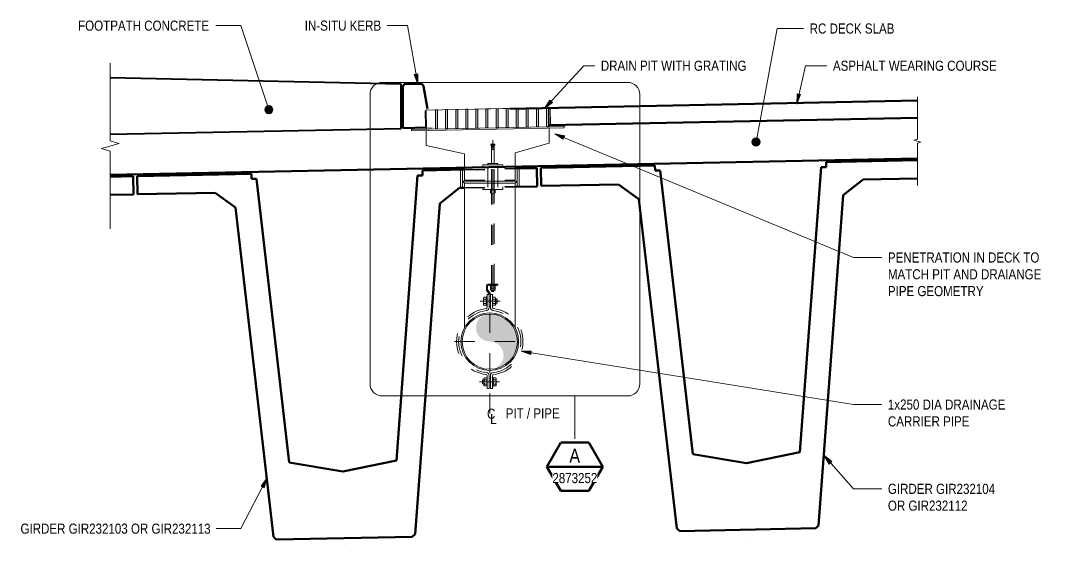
# Model space of a CAD drawing. Header units: metres. Extents: x -1214.1 to -1186.2, y 2 to 26.4.
# Drawn here: x -1207.41 to -1202.34, y 19.64 to 22.24 of the extents above; entities that cross this region are included whole.
import ezdxf

# ---------------------------------------------------------------- set-up
doc = ezdxf.new("R2010")
doc.units = ezdxf.units.M
for name, pattern in [('JacobsCenter', [0.015, 0.009, -0.0015, 0.003, -0.0015]), ('JacobsDash', [0.0045, 0.003, -0.0015]), ('JacobsDoubleCenter', [0.0255, 0.015, -0.0015, 0.003, -0.0015, 0.003, -0.0015])]:
    doc.linetypes.add(name, pattern=pattern)
for name, color, linetype, lineweight in [('A-ANNO-NOTE', 7, 'Continuous', 9), ('A-ANNO-SYMB', 7, 'Continuous', 9), ('A-DETL', 7, 'Continuous', 13), ('A-DETL-GENF', 7, 'Continuous', 9), ('A-FLOR', 7, 'Continuous', 50), ('A-FLOR-HDLN', 7, 'JacobsDash', 18), ('A-FLOR-PATT', 7, 'Continuous', 50), ('A-ROOF', 7, 'Continuous', 50), ('C-TOPO', 7, 'Continuous', 9), ('G-ANNO-TEXT', 7, 'Continuous', 9), ('S-BEAM', 7, 'Continuous', 50)]:
    doc.layers.add(name, color=color, linetype=linetype, lineweight=lineweight)
doc.styles.add('Arial Narrow_2', font='ARIALN.TTF', dxfattribs={"height": 0.05})
doc.styles.add('Arial Narrow_3', font='ARIALN.TTF', dxfattribs={"height": 0.07})

# ---------------------------------------------------------------- blocks, each defined once
blk = doc.blocks.new('06_SFR_GCT_Girder_SuperT_BR08Edge_CS - Super T - 1815-6267083-DRG-2873252 - SECTION 3')
at = {"layer": 'S-BEAM', "linetype": 'JacobsDoubleCenter', "lineweight": 18, "true_color": 0xe1e1e1}
for points in [[(-1205.6056, 20.0849), (-1205.6056, 20.085), (-1205.6056, 20.085), (-1205.6056, 20.0849)], [(-1205.3392, 20.0406), (-1205.3392, 20.0406), (-1205.3392, 20.0406), (-1205.3395, 20.0406)]]:
    blk.add_hatch(color=254, dxfattribs=at).paths.add_polyline_path(points)
at = {"layer": 'S-BEAM', "color": 252, "true_color": 0x888888}
for p, q in [((-1204.4917, 21.5429), (-1204.9448, 21.5338)), ((-1204.9448, 21.5338), (-1204.9443, 21.5088)), ((-1205.7929, 21.5169), (-1206.3587, 21.5056)), ((-1206.3587, 21.5056), (-1206.3569, 21.4156)), ((-1205.7924, 21.4919), (-1205.7929, 21.5169)), ((-1205.7674, 21.4924), (-1205.7924, 21.4919)), ((-1205.6056, 20.0849), (-1205.7674, 21.4924)), ((-1204.9693, 21.5083), (-1205.0747, 20.0955)), ((-1204.9443, 21.5088), (-1204.9693, 21.5083)), ((-1206.3569, 21.4156), (-1205.9733, 21.4232)), ((-1205.9733, 21.4232), (-1205.8719, 21.3502)), ((-1204.8593, 21.3705), (-1204.7608, 21.4475)), ((-1204.7608, 21.4475), (-1204.4917, 21.4529)), ((-1204.9816, 19.7306), (-1204.8593, 21.3705)), ((-1205.8719, 21.3502), (-1205.6841, 19.7166)), ((-1205.3392, 20.0406), (-1205.6056, 20.0849)), ((-1205.0747, 20.0955), (-1205.3392, 20.0406)), ((-1205.6841, 19.7166), (-1205.6696, 19.7039)), ((-1205.6696, 19.7039), (-1204.9956, 19.7174)), ((-1204.9956, 19.7174), (-1204.9816, 19.7306))]:
    blk.add_line(p, q, dxfattribs=at)
at = {"layer": 'S-BEAM', "color": 11, "linetype": 'JacobsDoubleCenter', "true_color": 0xff8888}
for p, q in [((-1204.9448, 21.5339), (-1204.9448, 21.5338)), ((-1206.3587, 21.5056), (-1206.3587, 21.5056)), ((-1205.7929, 21.5169), (-1205.7929, 21.5169)), ((-1205.7674, 21.4924), (-1205.7674, 21.4924)), ((-1204.9693, 21.5083), (-1204.9693, 21.5084)), ((-1205.6056, 20.085), (-1205.6056, 20.0849)), ((-1205.0747, 20.0956), (-1205.0747, 20.0955)), ((-1205.3392, 20.0406), (-1205.3392, 20.0406)), ((-1205.3319, 19.679), (-1205.3319, 19.679))]:
    blk.add_line(p, q, dxfattribs=at)
blk = doc.blocks.new('06_SFR_GCT_Girder_SuperT_BR08Edge_CS - Super T - 1815-6266581-DRG-2873252 - SECTION 3')
at = {"layer": 'S-BEAM', "linetype": 'JacobsDoubleCenter', "lineweight": 18, "true_color": 0xe1e1e1}
for points in [[(-1207.6056, 20.0433), (-1207.6056, 20.0433), (-1207.6056, 20.0433)], [(-1207.3392, 19.9989), (-1207.3392, 19.999), (-1207.3392, 19.999), (-1207.3392, 19.9989)]]:
    blk.add_hatch(color=254, dxfattribs=at).paths.add_polyline_path(points)
at = {"layer": 'S-BEAM', "color": 252, "true_color": 0x888888}
for p, q in [((-1207.7929, 21.4752), (-1208.3587, 21.4639)), ((-1207.7924, 21.4502), (-1207.7929, 21.4752)), ((-1206.7364, 21.4963), (-1206.9448, 21.4922)), ((-1206.9448, 21.4922), (-1206.9443, 21.4672)), ((-1206.3791, 21.5035), (-1206.4864, 21.5013)), ((-1206.3773, 21.4135), (-1206.3791, 21.5035)), ((-1208.3587, 21.4639), (-1208.3569, 21.3739)), ((-1207.7674, 21.4507), (-1207.7924, 21.4502)), ((-1207.6056, 20.0433), (-1207.7674, 21.4507)), ((-1206.9693, 21.4667), (-1207.0747, 20.0539)), ((-1206.9443, 21.4672), (-1206.9693, 21.4667)), ((-1208.3569, 21.3739), (-1207.9734, 21.3816)), ((-1207.9734, 21.3816), (-1207.8719, 21.3086)), ((-1206.8593, 21.3288), (-1206.7608, 21.4058)), ((-1206.7608, 21.4058), (-1206.7364, 21.4063)), ((-1206.4864, 21.4113), (-1206.3773, 21.4135)), ((-1206.9816, 19.689), (-1206.8593, 21.3288)), ((-1207.8719, 21.3086), (-1207.6841, 19.6749)), ((-1207.0747, 20.0539), (-1207.3392, 19.9989)), ((-1207.3392, 19.9989), (-1207.6056, 20.0433)), ((-1207.6841, 19.6749), (-1207.6696, 19.6622)), ((-1207.6696, 19.6622), (-1206.9956, 19.6757)), ((-1206.9956, 19.6757), (-1206.9816, 19.689))]:
    blk.add_line(p, q, dxfattribs=at)
at = {"layer": 'S-BEAM', "color": 11, "linetype": 'JacobsDoubleCenter', "true_color": 0xff8888}
for p, q in [((-1207.7929, 21.4752), (-1207.7929, 21.4753)), ((-1206.9448, 21.4922), (-1206.9448, 21.4922)), ((-1206.3791, 21.5036), (-1206.3791, 21.5035)), ((-1208.3587, 21.4639), (-1208.3587, 21.464)), ((-1207.7674, 21.4508), (-1207.7674, 21.4507)), ((-1206.9693, 21.4667), (-1206.9693, 21.4667)), ((-1207.0747, 20.0539), (-1207.0747, 20.0539)), ((-1207.6056, 20.0433), (-1207.6056, 20.0433)), ((-1207.3392, 19.999), (-1207.3392, 19.9989)), ((-1207.3319, 19.6369), (-1207.3319, 19.6369))]:
    blk.add_line(p, q, dxfattribs=at)
blk = doc.blocks.new('06_SFR_GCT_Girder_SuperT_BR08Edge_CS - Super T - 1815-6266069-DRG-2873252 - SECTION 3')
at = {"layer": 'S-BEAM', "color": 252, "true_color": 0x888888}
for p, q in [((-1208.3791, 21.4633), (-1208.493, 21.4611)), ((-1208.3773, 21.3733), (-1208.3791, 21.4633)), ((-1208.493, 21.371), (-1208.3773, 21.3733))]:
    blk.add_line(p, q, dxfattribs=at)
at = {"layer": 'S-BEAM', "color": 11, "linetype": 'JacobsDoubleCenter', "true_color": 0xff8888}
blk.add_line((-1208.3791, 21.4634), (-1208.3791, 21.4633), dxfattribs=at)
blk = doc.blocks.new('Kerb_North - Kerb_North-5241467-DRG-2873252 - SECTION 3')
at = {"layer": 'A-ROOF', "color": 252, "true_color": 0x888888}
for p, q in [((-1207.0418, 21.9073), (-1207.042, 21.7027)), ((-1206.9543, 21.9215), (-1207.0268, 21.9216)), ((-1206.9199, 21.7981), (-1206.9399, 21.9104)), ((-1206.6169, 21.7981), (-1206.6169, 21.7997)), ((-1207.042, 21.7027), (-1206.925, 21.7051))]:
    blk.add_line(p, q, dxfattribs=at)
at = {"layer": 'A-ROOF', "color": 252, "true_color": 0x888888, "flags": 128}
for points in [[(-1207.0268, 21.9216), (-1207.0305, 21.9211), (-1207.0341, 21.9197), (-1207.0371, 21.9174), (-1207.0395, 21.9145), (-1207.0411, 21.911), (-1207.0418, 21.9073)], [(-1206.9399, 21.9104), (-1206.9414, 21.914), (-1206.9438, 21.9171), (-1206.9469, 21.9195), (-1206.9505, 21.921), (-1206.9543, 21.9215)]]:
    blk.add_lwpolyline(points, dxfattribs=at)
blk = doc.blocks.new('SC_DET_BREAK LINE - Std Break-9389450-DRG-2873252 - SECTION 3')
at = {"layer": 'A-DETL-GENF', "lineweight": 13}
for p, q in [((-1208.493, 21.6384), (-1208.493, 22.0242)), ((-1208.5368, 21.6009), (-1208.4493, 21.6259)), ((-1208.4493, 21.6259), (-1208.493, 21.6384)), ((-1208.493, 21.5884), (-1208.5368, 21.6009)), ((-1208.493, 21.2025), (-1208.493, 21.5884))]:
    blk.add_line(p, q, dxfattribs=at)
blk = doc.blocks.new('SC_DET_BREAK LINE - Std Break-7509616-DRG-2873252 - SECTION 3')
at = {"layer": 'A-DETL-GENF', "lineweight": 13}
for p, q in [((-1204.4917, 21.8581), (-1204.4917, 21.6481)), ((-1204.4917, 21.6481), (-1204.5092, 21.6431)), ((-1204.5092, 21.6431), (-1204.4742, 21.6331)), ((-1204.4742, 21.6331), (-1204.4917, 21.6281)), ((-1204.4917, 21.6281), (-1204.4917, 21.4181))]:
    blk.add_line(p, q, dxfattribs=at)
blk = doc.blocks.new('BoltThinNutElevation - ThinNut-8397140-DRG-2873252 - SECTION 3')
at = {"layer": 'A-DETL-GENF', "lineweight": 13}
for p, q in [((-1206.6084, 21.3968), (-1206.6084, 21.3929)), ((-1206.5874, 21.3984), (-1206.6054, 21.3984)), ((-1206.6024, 21.3968), (-1206.6024, 21.3928)), ((-1206.5904, 21.3968), (-1206.5904, 21.3928)), ((-1206.5844, 21.3968), (-1206.5844, 21.3929))]:
    blk.add_line(p, q, dxfattribs=at)
for centre, radius, start, end in [((-1206.6054, 21.3948), 0.0036, 33.6912, 146.4427), ((-1206.6054, 21.3948), 0.0036, 213.5573, 269.9331), ((-1206.6054, 21.3948), 0.0036, 270.0121, 326.3088), ((-1206.5964, 21.3864), 0.012, 60, 120), ((-1206.5964, 21.4032), 0.012, 240, 300), ((-1206.5874, 21.3948), 0.0036, 33.5573, 146.4427), ((-1206.5874, 21.3948), 0.0036, 213.5573, 326.4427)]:
    blk.add_arc(centre, radius, start, end, dxfattribs=at)
blk = doc.blocks.new('BoltNutElevation - Nut-8397138-DRG-2873252 - SECTION 3')
at = {"layer": 'A-DETL-GENF', "lineweight": 13}
for p, q in [((-1206.6084, 21.3896), (-1206.6084, 21.3821)), ((-1206.5874, 21.3912), (-1206.6054, 21.3912)), ((-1206.5874, 21.3804), (-1206.6054, 21.3804)), ((-1206.6024, 21.3896), (-1206.6024, 21.382)), ((-1206.5904, 21.3896), (-1206.5904, 21.382)), ((-1206.5844, 21.3896), (-1206.5844, 21.3821))]:
    blk.add_line(p, q, dxfattribs=at)
for centre, radius, start, end in [((-1206.6054, 21.3876), 0.0036, 33.6912, 146.4427), ((-1206.6054, 21.384), 0.0036, 213.5573, 326.3088), ((-1206.5964, 21.3792), 0.012, 60, 120), ((-1206.5964, 21.3924), 0.012, 240, 300), ((-1206.5874, 21.3876), 0.0036, 33.5573, 146.4427), ((-1206.5874, 21.384), 0.0036, 213.5573, 326.4427)]:
    blk.add_arc(centre, radius, start, end, dxfattribs=at)
blk = doc.blocks.new('Section - SheetRef-4900799-DRG-2873252 - SECTION 3')
at = {"layer": 'A-ANNO-SYMB', "lineweight": 50}
for p, q in [((-1206.2596, 20.1425), (-1206.3289, 20.0224)), ((-1206.1211, 20.1425), (-1206.2596, 20.1425)), ((-1206.0518, 20.0225), (-1206.1211, 20.1425)), ((-1206.3289, 20.0225), (-1206.0518, 20.0225)), ((-1206.3289, 20.0224), (-1206.2597, 19.9025)), ((-1206.1211, 19.9025), (-1206.0518, 20.0225)), ((-1206.2597, 19.9025), (-1206.1211, 19.9025))]:
    blk.add_line(p, q, dxfattribs=at)
blk = doc.blocks.new('CS_Annot_Centreline Symbol1 - CS_Annot_Centreline Symbol-5070896-DRG-2873252 - SECTION 3')
at = {"layer": 'A-ANNO-NOTE', "char_height": 0.05, "attachment_point": 1, "style": 'Arial Narrow_2'}
for s, insert, width in [('C  ', (-1206.6252, 20.3107), 0.088186), ('L', (-1206.6096, 20.284), 0.038481)]:
    blk.add_mtext(s, dxfattribs=dict(at, insert=insert, width=width))

msp = doc.modelspace()

# ---------------------------------------------------------------- hatches: boundary and pattern name
at = {"layer": 'A-DETL-GENF', "true_color": 0x78aac8}
for points in [[(-1205.3577, 21.6981), (-1205.3477, 21.6981), (-1205.3477, 21.793), (-1205.3577, 21.793), (-1205.3577, 21.703)], [(-1205.2977, 21.6991), (-1205.2977, 21.7942), (-1205.3077, 21.7942), (-1205.3077, 21.6991)], [(-1205.2577, 21.7001), (-1205.2477, 21.7001), (-1205.2477, 21.7951), (-1205.2577, 21.7951), (-1205.2577, 21.703)], [(-1205.1977, 21.7009), (-1205.1977, 21.7957), (-1205.2077, 21.7957), (-1205.2077, 21.7009)], [(-1205.1477, 21.7019), (-1205.1477, 21.7968), (-1205.1577, 21.7968), (-1205.1577, 21.7019)], [(-1205.0977, 21.7031), (-1205.0977, 21.7977), (-1205.1077, 21.7977), (-1205.1077, 21.7031)], [(-1205.0477, 21.7041), (-1205.0477, 21.7987), (-1205.0577, 21.7987), (-1205.0577, 21.7041)], [(-1205.0077, 21.7051), (-1204.9977, 21.7051), (-1204.9977, 21.7997), (-1205.0077, 21.7997), (-1205.0077, 21.7105)], [(-1204.8077, 21.7081), (-1204.7977, 21.7081), (-1204.7977, 21.8018), (-1204.8077, 21.8018), (-1204.8077, 21.7146)]]:
    msp.add_hatch(color=143, dxfattribs=at).paths.add_polyline_path(points)
h = msp.add_hatch(color=143, dxfattribs=at)
h.paths.add_polyline_path([(-1204.9577, 21.706), (-1204.9477, 21.706), (-1204.9477, 21.799), (-1204.9577, 21.7988), (-1204.9577, 21.7116)])
h.paths.add_polyline_path([(-1204.9577, 21.7988), (-1204.9477, 21.799), (-1204.9477, 21.8008), (-1204.9577, 21.8007)])
h = msp.add_hatch(color=143, dxfattribs=at)
h.paths.add_polyline_path([(-1204.9077, 21.7072), (-1204.8977, 21.7072), (-1204.8977, 21.8), (-1204.9077, 21.7998), (-1204.9077, 21.7126)])
h.paths.add_polyline_path([(-1204.9077, 21.7998), (-1204.8977, 21.8), (-1204.8977, 21.8018), (-1204.9077, 21.8018), (-1204.9077, 21.8008)])
h = msp.add_hatch(color=143, dxfattribs=at)
h.paths.add_polyline_path([(-1204.8577, 21.7081), (-1204.8477, 21.7081), (-1204.8477, 21.801), (-1204.8577, 21.8008), (-1204.8577, 21.7136)])
h.paths.add_polyline_path([(-1204.8577, 21.8008), (-1204.8477, 21.801), (-1204.8477, 21.8018), (-1204.8577, 21.8018), (-1204.8577, 21.8009)])
at = {"layer": 'A-DETL-GENF', "true_color": 0xc0c0c0}
msp.add_hatch(color=9, dxfattribs=at).paths.add_polyline_path([(-1205.0886, 20.5068), (-1205.0705, 20.508), (-1205.0531, 20.5114), (-1205.0361, 20.5172), (-1205.0201, 20.5251), (-1205.0052, 20.5351), (-1204.9917, 20.5469), (-1204.9799, 20.5604), (-1204.9699, 20.5753), (-1204.9614, 20.593), (-1204.956, 20.6095), (-1204.9527, 20.6259), (-1204.9516, 20.6438), (-1204.9527, 20.6616), (-1204.9562, 20.6792), (-1204.962, 20.6962), (-1204.9699, 20.7123), (-1204.9799, 20.7271), (-1204.9917, 20.7406), (-1205.0052, 20.7524), (-1205.0201, 20.7624), (-1205.0361, 20.7703), (-1205.0531, 20.7761), (-1205.0708, 20.7796), (-1205.0886, 20.7808), (-1205.1063, 20.7784), (-1205.1228, 20.7716), (-1205.137, 20.7607), (-1205.1479, 20.7465), (-1205.1547, 20.73), (-1205.1571, 20.7123), (-1205.1547, 20.6945), (-1205.1479, 20.678), (-1205.137, 20.6638), (-1205.1228, 20.6529), (-1205.1063, 20.6461), (-1205.0705, 20.6413), (-1205.0543, 20.6346), (-1205.0401, 20.6237), (-1205.0292, 20.6095), (-1205.0223, 20.5925), (-1205.0201, 20.5753), (-1205.0224, 20.5575), (-1205.0292, 20.541), (-1205.0401, 20.5268), (-1205.0543, 20.5159), (-1205.0708, 20.5091), (-1205.0794, 20.508)])
at = {"layer": 'A-FLOR-PATT', "true_color": 0xe1e1e1}
h = msp.add_hatch(color=254, dxfattribs=at)
edge = h.paths.add_edge_path()
edge.add_line((-1204.9921, 21.7981), (-1204.9896, 21.7981))
edge.add_line((-1204.9896, 21.7981), (-1204.9577, 21.7988))
at = {"layer": 'G-ANNO-TEXT'}
for points in [[(-1205.4456, 21.9199), (-1205.4456, 21.9707), (-1205.463, 21.9676)], [(-1204.8186, 21.7983), (-1204.7783, 21.8292), (-1204.7913, 21.8411)], [(-1203.5675, 21.8214), (-1203.5478, 21.8682), (-1203.565, 21.8721)], [(-1204.7671, 21.6743), (-1204.7242, 21.647), (-1204.7175, 21.6633)], [(-1204.9338, 20.5952), (-1204.8858, 20.5786), (-1204.883, 20.596)], [(-1203.4334, 20.0794), (-1203.4068, 20.0362), (-1203.3936, 20.0479)], [(-1206.1915, 19.9672), (-1206.2225, 19.927), (-1206.2068, 19.9189)]]:
    msp.add_hatch(color=256, dxfattribs=at).paths.add_polyline_path(points)
h = msp.add_hatch(color=256, dxfattribs=at)
edge = h.paths.add_edge_path()
edge.add_arc((-1206.1836, 21.7938), 0.02, 0, 360)
h = msp.add_hatch(color=256, dxfattribs=at)
edge = h.paths.add_edge_path()
edge.add_arc((-1203.769, 21.6333), 0.02, 0, 360)

# ---------------------------------------------------------------- linework, layer by layer
at = {"layer": 'A-ANNO-SYMB', "lineweight": 18}
for p, q in [((-1204.4052, 21.929), (-1205.6224, 21.929)), ((-1205.6824, 21.869), (-1205.6824, 20.434)), ((-1204.3452, 20.434), (-1204.3452, 21.869)), ((-1205.6224, 20.374), (-1204.4052, 20.374)), ((-1204.6675, 20.374), (-1204.6675, 20.1611))]:
    msp.add_line(p, q, dxfattribs=at)
for centre, start, end in [((-1205.6224, 21.869), 90, 180), ((-1204.4052, 21.869), 0, 90), ((-1205.6224, 20.434), 180, 270), ((-1204.4052, 20.434), 270, 0)]:
    msp.add_arc(centre, 0.06, start, end, dxfattribs=at)
at = {"layer": 'A-DETL', "color": 143, "lineweight": 18, "true_color": 0x78aac8}
for p, q in [((-1205.409, 21.7865), (-1205.4075, 21.7105)), ((-1204.8425, 21.8028), (-1205.4059, 21.7916)), ((-1205.4035, 21.7916), (-1205.4016, 21.6967)), ((-1205.3477, 21.793), (-1205.3577, 21.793)), ((-1205.3577, 21.793), (-1205.3577, 21.6981)), ((-1205.3477, 21.6981), (-1205.3477, 21.793)), ((-1205.2977, 21.7942), (-1205.3077, 21.7942)), ((-1205.3077, 21.7942), (-1205.3077, 21.6991)), ((-1205.2977, 21.6991), (-1205.2977, 21.7942)), ((-1205.2477, 21.7951), (-1205.2577, 21.7951)), ((-1205.2577, 21.7951), (-1205.2577, 21.7001)), ((-1205.2477, 21.7001), (-1205.2477, 21.7951)), ((-1205.1977, 21.7957), (-1205.2077, 21.7957)), ((-1205.2077, 21.7957), (-1205.2077, 21.7009)), ((-1205.1977, 21.7009), (-1205.1977, 21.7957)), ((-1205.1477, 21.7968), (-1205.1577, 21.7968)), ((-1205.1577, 21.7968), (-1205.1577, 21.7019)), ((-1205.1477, 21.7019), (-1205.1477, 21.7968)), ((-1205.0977, 21.7977), (-1205.1077, 21.7977)), ((-1205.1077, 21.7977), (-1205.1077, 21.7031)), ((-1205.1004, 21.7977), (-1204.7953, 21.8038)), ((-1205.0977, 21.7031), (-1205.0977, 21.7977)), ((-1205.0577, 21.7041), (-1205.0577, 21.7987)), ((-1205.0577, 21.7987), (-1205.0477, 21.7987)), ((-1205.0477, 21.7987), (-1205.0477, 21.7041)), ((-1205.0077, 21.7051), (-1205.0077, 21.7997)), ((-1205.0077, 21.7997), (-1204.9977, 21.7997)), ((-1204.9977, 21.7997), (-1204.9977, 21.7051)), ((-1204.9577, 21.706), (-1204.9577, 21.8008)), ((-1204.9577, 21.8008), (-1204.9477, 21.8008)), ((-1204.9477, 21.8008), (-1204.9477, 21.706)), ((-1204.9077, 21.7072), (-1204.9077, 21.8018)), ((-1204.9077, 21.8018), (-1204.8977, 21.8018)), ((-1204.8977, 21.8018), (-1204.8977, 21.7072)), ((-1204.8577, 21.7081), (-1204.8577, 21.8018)), ((-1204.8577, 21.8018), (-1204.8477, 21.8018)), ((-1204.8477, 21.8018), (-1204.8477, 21.7081)), ((-1204.8077, 21.7081), (-1204.8077, 21.8018)), ((-1204.8077, 21.8018), (-1204.7977, 21.8018)), ((-1204.7977, 21.8018), (-1204.7977, 21.7081)), ((-1204.7956, 21.8037), (-1204.7937, 21.7088)), ((-1204.7899, 21.7989), (-1204.7884, 21.7229)), ((-1205.4761, 21.6952), (-1204.7192, 21.7103)), ((-1205.4761, 21.6892), (-1204.7192, 21.7043)), ((-1205.4016, 21.6967), (-1205.4761, 21.6952)), ((-1205.4761, 21.6892), (-1205.4761, 21.6952)), ((-1205.4154, 21.7024), (-1205.4714, 21.7013)), ((-1205.4044, 21.6906), (-1205.4044, 21.6156)), ((-1205.3577, 21.6981), (-1205.3477, 21.6981)), ((-1205.3077, 21.6991), (-1205.2977, 21.6991)), ((-1205.2577, 21.7001), (-1205.2477, 21.7001)), ((-1205.2077, 21.7009), (-1205.1977, 21.7009)), ((-1205.1577, 21.7019), (-1205.1477, 21.7019)), ((-1205.1077, 21.7031), (-1205.0977, 21.7031)), ((-1205.0477, 21.7041), (-1205.0577, 21.7041)), ((-1204.9977, 21.7051), (-1205.0077, 21.7051)), ((-1204.9477, 21.706), (-1204.9577, 21.706)), ((-1204.8977, 21.7072), (-1204.9077, 21.7072)), ((-1204.8477, 21.7081), (-1204.8577, 21.7081)), ((-1204.7977, 21.7081), (-1204.8077, 21.7081)), ((-1204.7941, 21.7028), (-1204.7941, 21.6277)), ((-1204.7937, 21.7088), (-1204.7192, 21.7103)), ((-1204.7803, 21.715), (-1204.7243, 21.7162)), ((-1204.7192, 21.7103), (-1204.7192, 21.7043)), ((-1204.9636, 21.5794), (-1204.7941, 21.6277)), ((-1205.2136, 21.5744), (-1205.4044, 21.6156)), ((-1205.2136, 21.5744), (-1205.2136, 21.4437)), ((-1204.9636, 21.5794), (-1204.9636, 21.4437)), ((-1205.2236, 21.4387), (-1204.9536, 21.4387)), ((-1205.2136, 21.4287), (-1205.2236, 21.4387)), ((-1205.2136, 21.4287), (-1204.9636, 21.4287)), ((-1205.2136, 21.4287), (-1205.2136, 20.7127)), ((-1204.9636, 21.4287), (-1204.9536, 21.4387)), ((-1204.9636, 21.4287), (-1204.9636, 20.7127))]:
    msp.add_line(p, q, dxfattribs=at)
at = {"layer": 'A-DETL', "linetype": 'JacobsCenter', "lineweight": 9}
for p, q in [((-1205.0736, 21.3984), (-1205.0736, 21.6427)), ((-1205.0736, 20.9227), (-1205.0736, 21.3804)), ((-1205.0916, 20.8763), (-1205.1016, 20.8763)), ((-1205.0756, 20.8763), (-1205.0856, 20.8763)), ((-1205.037, 20.8433), (-1205.142, 20.8433)), ((-1205.0886, 20.2861), (-1205.0886, 20.8061)), ((-1205.2636, 20.6433), (-1204.9196, 20.6433)), ((-1205.1401, 20.4433), (-1205.0351, 20.4433)), ((-1205.0916, 20.4103), (-1205.1016, 20.4103)), ((-1205.0756, 20.4103), (-1205.0856, 20.4103))]:
    msp.add_line(p, q, dxfattribs=at)
at = {"layer": 'A-DETL', "lineweight": 9}
for p, q in [((-1205.0827, 21.6219), (-1205.0642, 21.6219)), ((-1205.0827, 21.6169), (-1205.0827, 21.6219)), ((-1205.0827, 21.6169), (-1205.0642, 21.6169)), ((-1205.0797, 21.5269), (-1205.0797, 21.6169)), ((-1205.0794, 21.5969), (-1205.0672, 21.5969)), ((-1205.0672, 21.5269), (-1205.0672, 21.6169)), ((-1205.0642, 21.6169), (-1205.0642, 21.6219)), ((-1205.0986, 21.5269), (-1205.0986, 21.5204)), ((-1205.0986, 21.5269), (-1205.0486, 21.5269)), ((-1205.0486, 21.5269), (-1205.0486, 21.5204)), ((-1205.1236, 21.5204), (-1205.1236, 21.5083)), ((-1205.1236, 21.5083), (-1205.0236, 21.5104)), ((-1205.0236, 21.5104), (-1205.0236, 21.5204)), ((-1205.1236, 21.3984), (-1205.1236, 21.4085)), ((-1205.0236, 21.4105), (-1205.0236, 21.3984)), ((-1205.1056, 20.9207), (-1205.1056, 20.8992)), ((-1205.0996, 20.9207), (-1205.0996, 20.8998)), ((-1205.0496, 20.9287), (-1205.0976, 20.9287)), ((-1205.0496, 20.9227), (-1205.0976, 20.9227)), ((-1205.0889, 20.9202), (-1205.0889, 20.9227)), ((-1205.0579, 20.9202), (-1205.0889, 20.9202)), ((-1205.0848, 20.9107), (-1205.0848, 20.9185)), ((-1205.0736, 20.92), (-1205.082, 20.92)), ((-1205.0792, 20.9107), (-1205.0792, 20.9185)), ((-1205.0651, 20.92), (-1205.0736, 20.92)), ((-1205.068, 20.9107), (-1205.068, 20.9185)), ((-1205.0623, 20.9107), (-1205.0623, 20.9185)), ((-1205.0579, 20.9202), (-1205.0579, 20.9227)), ((-1205.0496, 20.9287), (-1205.0496, 20.9227)), ((-1205.1072, 20.863), (-1205.1178, 20.863)), ((-1205.1046, 20.865), (-1205.1046, 20.8215)), ((-1205.1016, 20.865), (-1205.1046, 20.865)), ((-1205.1039, 20.8949), (-1205.092, 20.8796)), ((-1205.1016, 20.8127), (-1205.1016, 20.8763)), ((-1205.1016, 20.8215), (-1205.1016, 20.865)), ((-1205.0991, 20.8985), (-1205.0873, 20.8833)), ((-1205.0916, 20.8167), (-1205.0916, 20.8784)), ((-1205.0916, 20.8127), (-1205.0916, 20.8763)), ((-1205.0856, 20.8167), (-1205.0856, 20.8784)), ((-1205.0856, 20.8127), (-1205.0856, 20.8763)), ((-1205.0848, 20.8999), (-1205.0848, 20.9077)), ((-1205.0736, 20.9092), (-1205.082, 20.9092)), ((-1205.0736, 20.9092), (-1205.082, 20.9092)), ((-1205.0736, 20.8984), (-1205.082, 20.8984)), ((-1205.0681, 20.8977), (-1205.0794, 20.8984)), ((-1205.0781, 20.8977), (-1205.0794, 20.8984)), ((-1205.0781, 20.8977), (-1205.0794, 20.8984)), ((-1205.0794, 20.897), (-1205.0781, 20.8977)), ((-1205.0794, 20.897), (-1205.0781, 20.8977)), ((-1205.0781, 20.8963), (-1205.0794, 20.897)), ((-1205.0681, 20.8963), (-1205.0794, 20.897)), ((-1205.0794, 20.8956), (-1205.0781, 20.8963)), ((-1205.0781, 20.8949), (-1205.0794, 20.8956)), ((-1205.0681, 20.8949), (-1205.0794, 20.8956)), ((-1205.0794, 20.8942), (-1205.0781, 20.8949)), ((-1205.0781, 20.8935), (-1205.0794, 20.8942)), ((-1205.0681, 20.8935), (-1205.0794, 20.8942)), ((-1205.0781, 20.8935), (-1205.0794, 20.8927)), ((-1205.0794, 20.8927), (-1205.0681, 20.892)), ((-1205.0781, 20.892), (-1205.0794, 20.8927)), ((-1205.0792, 20.8999), (-1205.0792, 20.9077)), ((-1205.0694, 20.897), (-1205.0781, 20.8977)), ((-1205.0694, 20.8956), (-1205.0781, 20.8963)), ((-1205.0694, 20.8942), (-1205.0781, 20.8949)), ((-1205.0694, 20.8927), (-1205.0781, 20.8935)), ((-1205.0681, 20.892), (-1205.0781, 20.892)), ((-1205.0756, 20.8127), (-1205.0756, 20.8763)), ((-1205.0651, 20.9092), (-1205.0736, 20.9092)), ((-1205.0651, 20.9092), (-1205.0736, 20.9092)), ((-1205.0651, 20.8984), (-1205.0736, 20.8984)), ((-1205.0728, 20.863), (-1205.0622, 20.863)), ((-1205.0694, 20.8984), (-1205.0681, 20.8977)), ((-1205.0681, 20.8977), (-1205.0694, 20.897)), ((-1205.0694, 20.897), (-1205.0681, 20.8963)), ((-1205.0681, 20.8963), (-1205.0694, 20.8956)), ((-1205.0694, 20.8956), (-1205.0681, 20.8949)), ((-1205.0681, 20.8949), (-1205.0694, 20.8942)), ((-1205.0694, 20.8942), (-1205.0681, 20.8935)), ((-1205.0681, 20.8935), (-1205.0694, 20.8927)), ((-1205.0681, 20.892), (-1205.0694, 20.8927)), ((-1205.068, 20.8999), (-1205.068, 20.9077)), ((-1205.0623, 20.8999), (-1205.0623, 20.9077)), ((-1205.1205, 20.8279), (-1205.1205, 20.8586)), ((-1205.1072, 20.8542), (-1205.1178, 20.8542)), ((-1205.1072, 20.8324), (-1205.1178, 20.8324)), ((-1205.1072, 20.8235), (-1205.1178, 20.8235)), ((-1205.1046, 20.8215), (-1205.1016, 20.8215)), ((-1205.0916, 20.8507), (-1205.0856, 20.8507)), ((-1205.0916, 20.8367), (-1205.0856, 20.8367)), ((-1205.0856, 20.8167), (-1205.0916, 20.8167)), ((-1205.0756, 20.8279), (-1205.0756, 20.8586)), ((-1205.0728, 20.8542), (-1205.0622, 20.8542)), ((-1205.0728, 20.8324), (-1205.0622, 20.8324)), ((-1205.0728, 20.8235), (-1205.0622, 20.8235)), ((-1205.0595, 20.8279), (-1205.0595, 20.8586)), ((-1205.0515, 20.8533), (-1205.0595, 20.8533)), ((-1205.0595, 20.8333), (-1205.0515, 20.8333)), ((-1205.0515, 20.8333), (-1205.0515, 20.8533)), ((-1205.1176, 20.4586), (-1205.1176, 20.4279)), ((-1205.1043, 20.463), (-1205.1149, 20.463)), ((-1205.1016, 20.4738), (-1205.1016, 20.4103)), ((-1205.1015, 20.4586), (-1205.1015, 20.4279)), ((-1205.0916, 20.4738), (-1205.0916, 20.4103)), ((-1205.0856, 20.4738), (-1205.0856, 20.4103)), ((-1205.0756, 20.4738), (-1205.0756, 20.4103)), ((-1205.0756, 20.465), (-1205.0756, 20.4215)), ((-1205.0726, 20.465), (-1205.0756, 20.465)), ((-1205.0726, 20.4215), (-1205.0726, 20.465)), ((-1205.0699, 20.463), (-1205.0593, 20.463)), ((-1205.0566, 20.4586), (-1205.0566, 20.4279)), ((-1205.1176, 20.4533), (-1205.1256, 20.4533)), ((-1205.1256, 20.4533), (-1205.1256, 20.4333)), ((-1205.1256, 20.4333), (-1205.1176, 20.4333)), ((-1205.1043, 20.4542), (-1205.1149, 20.4542)), ((-1205.1043, 20.4324), (-1205.1149, 20.4324)), ((-1205.1043, 20.4235), (-1205.1149, 20.4235)), ((-1205.0756, 20.4215), (-1205.0726, 20.4215)), ((-1205.0699, 20.4542), (-1205.0593, 20.4542)), ((-1205.0699, 20.4324), (-1205.0593, 20.4324)), ((-1205.0699, 20.4235), (-1205.0593, 20.4235))]:
    msp.add_line(p, q, dxfattribs=at)
at = {"layer": 'A-DETL', "lineweight": 18}
for p, q in [((-1205.2336, 21.496), (-1205.2236, 21.496)), ((-1205.2336, 21.4065), (-1205.2336, 21.496)), ((-1205.2236, 21.4065), (-1205.2236, 21.496)), ((-1204.9536, 21.5015), (-1204.9436, 21.5015)), ((-1204.9536, 21.4117), (-1204.9536, 21.5015)), ((-1204.9436, 21.4117), (-1204.9436, 21.5015)), ((-1205.2236, 21.4065), (-1205.2336, 21.4065)), ((-1204.9436, 21.4117), (-1204.9536, 21.4117))]:
    msp.add_line(p, q, dxfattribs=at)
at = {"layer": 'A-DETL', "color": 8, "linetype": 'JacobsDash', "lineweight": 35, "true_color": 0x808080}
for p, q in [((-1205.2136, 21.4954), (-1204.9636, 21.5013)), ((-1205.2136, 21.4064), (-1204.9636, 21.4114))]:
    msp.add_line(p, q, dxfattribs=at)
at = {"layer": 'A-DETL', "linetype": 'JacobsDash', "lineweight": 9}
for p, q in [((-1205.0236, 21.5204), (-1205.1236, 21.5204)), ((-1205.0986, 21.4087), (-1205.0986, 21.5088)), ((-1205.0796, 21.3984), (-1205.0796, 21.5092)), ((-1205.0676, 21.3984), (-1205.0676, 21.5094)), ((-1205.0486, 21.4097), (-1205.0486, 21.5098)), ((-1205.0826, 21.3984), (-1205.1236, 21.3984)), ((-1205.0796, 20.9227), (-1205.0796, 21.3804)), ((-1205.0676, 20.9287), (-1205.0676, 21.3804)), ((-1205.0236, 21.3984), (-1205.0646, 21.3984))]:
    msp.add_line(p, q, dxfattribs=at)
at = {"layer": 'A-DETL', "color": 143, "linetype": 'JacobsDash', "lineweight": 18, "true_color": 0x78aac8}
msp.add_line((-1205.2136, 21.4437), (-1204.9636, 21.4437), dxfattribs=at)
at = {"layer": 'A-DETL', "lineweight": 9}
for centre, radius in [((-1205.0733, 21.6114), 0.005), ((-1205.0886, 20.6433), 0.143), ((-1205.0886, 20.6433), 0.137)]:
    msp.add_circle(centre, radius, dxfattribs=at)
at = {"layer": 'A-DETL', "color": 143, "lineweight": 18, "true_color": 0x78aac8}
for centre, radius, start, end in [((-1205.404, 21.7866), 0.005, 91.1418, 181.1418), ((-1204.7949, 21.7988), 0.005, 1.1418, 91.1418), ((-1205.4713, 21.6963), 0.005, 91.1418, 181.1418), ((-1205.4155, 21.7104), 0.008, 271.1418, 1.1418), ((-1204.7804, 21.723), 0.008, 181.1418, 271.1418), ((-1204.7242, 21.7112), 0.005, 1.1418, 91.1418)]:
    msp.add_arc(centre, radius, start, end, dxfattribs=at)
at = {"layer": 'A-DETL', "lineweight": 9}
for centre, radius, start, end in [((-1205.0976, 20.9207), 0.008, 90, 180), ((-1205.0976, 20.9207), 0.002, 90, 180), ((-1205.082, 20.9168), 0.00331, 32.1346, 147.8654), ((-1205.082, 20.9168), 0.00331, 32.1346, 147.8654), ((-1205.0736, 20.9098), 0.0104, 57.2084, 122.7916), ((-1205.0651, 20.9168), 0.00331, 32.1355, 147.8645), ((-1205.1155, 20.8586), 0.00498, 117.2195, 257.4369), ((-1205.1095, 20.8586), 0.00498, 282.5631, 62.7805), ((-1205.0976, 20.8998), 0.008, 180, 218), ((-1205.0976, 20.8998), 0.002, 180, 218), ((-1205.0936, 20.8784), 0.002, 0, 38), ((-1205.0936, 20.8784), 0.008, 0, 38), ((-1205.082, 20.9125), 0.00331, 212.1346, 327.8654), ((-1205.082, 20.9125), 0.00331, 212.1346, 327.8654), ((-1205.082, 20.906), 0.00331, 32.1346, 147.8654), ((-1205.082, 20.906), 0.00331, 32.1346, 147.8654), ((-1205.082, 20.9017), 0.00331, 212.1346, 327.8654), ((-1205.082, 20.9017), 0.00331, 212.1346, 327.8654), ((-1205.0736, 20.9194), 0.0104, 237.2084, 302.7916), ((-1205.0736, 20.899), 0.0104, 57.2084, 122.7916), ((-1205.0736, 20.9086), 0.0104, 237.2084, 302.7916), ((-1205.0706, 20.8586), 0.00498, 117.2195, 257.4369), ((-1205.0651, 20.9125), 0.00331, 212.1355, 327.8645), ((-1205.0651, 20.906), 0.00331, 32.1355, 147.8645), ((-1205.0651, 20.9017), 0.00331, 212.1355, 327.8645), ((-1205.0645, 20.8586), 0.00498, 282.5631, 62.7805), ((-1205.1045, 20.8433), 0.016, 139.194, 220.806), ((-1205.1155, 20.8279), 0.00498, 102.5631, 242.7805), ((-1205.1205, 20.8433), 0.016, 319.194, 40.806), ((-1205.1095, 20.8279), 0.00498, 297.2195, 77.4369), ((-1205.1076, 20.8127), 0.006, 276.3982, 0), ((-1205.1076, 20.8127), 0.016, 276.3982, 0), ((-1205.0696, 20.8127), 0.016, 180, 263.6018), ((-1205.0696, 20.8127), 0.006, 180, 263.6018), ((-1205.0595, 20.8433), 0.016, 139.194, 220.806), ((-1205.0706, 20.8279), 0.00498, 102.5631, 242.7805), ((-1205.0756, 20.8433), 0.016, 319.194, 40.806), ((-1205.0645, 20.8279), 0.00498, 297.2195, 77.4369), ((-1205.1126, 20.4586), 0.00498, 117.2195, 257.4369), ((-1205.1076, 20.4738), 0.006, 0, 83.6018), ((-1205.1076, 20.4738), 0.016, 0, 83.6018), ((-1205.1066, 20.4586), 0.00498, 282.5631, 62.7805), ((-1205.0696, 20.4738), 0.016, 96.3982, 180), ((-1205.0696, 20.4738), 0.006, 96.3982, 180), ((-1205.0676, 20.4586), 0.00498, 117.2195, 257.4369), ((-1205.0616, 20.4586), 0.00498, 282.5631, 62.7805), ((-1205.1016, 20.4433), 0.016, 139.194, 220.806), ((-1205.1126, 20.4279), 0.00498, 102.5631, 242.7805), ((-1205.1176, 20.4433), 0.016, 319.194, 40.806), ((-1205.1066, 20.4279), 0.00498, 297.2195, 77.4369), ((-1205.0566, 20.4433), 0.016, 139.194, 220.806), ((-1205.0676, 20.4279), 0.00498, 102.5631, 242.7805), ((-1205.0726, 20.4433), 0.016, 319.194, 40.806), ((-1205.0616, 20.4279), 0.00498, 297.2195, 77.4369)]:
    msp.add_arc(centre, radius, start, end, dxfattribs=at)
at = {"layer": 'A-DETL', "linetype": 'JacobsDash', "lineweight": 9}
for radius, start, end in [(0.1645, 96.3982, 263.6018), (0.1545, 96.3982, 263.6018), (0.1545, 276.3982, 83.6018), (0.1645, 276.3982, 83.6018)]:
    msp.add_arc((-1205.0886, 20.6433), radius, start, end, dxfattribs=at)
at = {"layer": 'A-FLOR', "color": 252, "true_color": 0x888888}
for p, q in [((-1202.9688, 21.8386), (-1204.9896, 21.7981)), ((-1204.7941, 21.7171), (-1202.9688, 21.7536)), ((-1206.9702, 21.4704), (-1202.9688, 21.5522))]:
    msp.add_line(p, q, dxfattribs=at)
at = {"layer": 'A-FLOR-HDLN', "color": 252, "true_color": 0x888888}
for p, q in [((-1202.9688, 21.7522), (-1204.7941, 21.7149)), ((-1205.374, 21.703), (-1206.9702, 21.6704))]:
    msp.add_line(p, q, dxfattribs=at)
at = {"layer": 'C-TOPO', "lineweight": 40}
for p, q in [((-1205.5278, 21.9207), (-1206.9702, 21.9517)), ((-1205.5278, 21.701), (-1205.5278, 21.9207)), ((-1206.9702, 21.6715), (-1205.5278, 21.701))]:
    msp.add_line(p, q, dxfattribs=at)
at = {"layer": 'C-TOPO'}
msp.add_line((-1205.5278, 21.9208), (-1205.5278, 21.9207), dxfattribs=at)
at = {"layer": 'G-ANNO-TEXT'}
for p, q in [((-1206.4457, 22.2105), (-1206.4471, 22.2105)), ((-1206.323, 22.2105), (-1206.4457, 22.2105)), ((-1206.1836, 21.7938), (-1206.323, 22.2105)), ((-1205.596, 22.2105), (-1205.5974, 22.2105)), ((-1205.497, 22.2105), (-1205.596, 22.2105)), ((-1205.4456, 21.9199), (-1205.497, 22.2105)), ((-1203.769, 21.6333), (-1203.6648, 22.1963)), ((-1203.6648, 22.1963), (-1203.5331, 22.1963)), ((-1204.8186, 21.7983), (-1204.6226, 22.0117)), ((-1204.6226, 22.0117), (-1204.5683, 22.0117)), ((-1203.5675, 21.8214), (-1203.5241, 22.0117)), ((-1203.5241, 22.0117), (-1203.4179, 22.0117)), ((-1205.4456, 21.9707), (-1205.463, 21.9676)), ((-1205.463, 21.9676), (-1205.4456, 21.9199)), ((-1205.4456, 21.9199), (-1205.4456, 21.9707)), ((-1204.7913, 21.8411), (-1204.8186, 21.7983)), ((-1204.8186, 21.7983), (-1204.7783, 21.8292)), ((-1204.7783, 21.8292), (-1204.7913, 21.8411)), ((-1203.565, 21.8721), (-1203.5675, 21.8214)), ((-1203.5675, 21.8214), (-1203.5478, 21.8682)), ((-1203.5478, 21.8682), (-1203.565, 21.8721)), ((-1204.7671, 21.6743), (-1204.7242, 21.647)), ((-1204.7175, 21.6633), (-1204.7671, 21.6743)), ((-1204.7671, 21.6743), (-1203.2855, 21.0606)), ((-1204.7242, 21.647), (-1204.7175, 21.6633)), ((-1203.2855, 21.0606), (-1203.1454, 21.0606)), ((-1204.883, 20.596), (-1204.9338, 20.5952)), ((-1204.9338, 20.5952), (-1204.8858, 20.5786)), ((-1204.8858, 20.5786), (-1204.883, 20.596)), ((-1203.2855, 20.3312), (-1203.1454, 20.3312)), ((-1203.4334, 20.0794), (-1203.4068, 20.0362)), ((-1203.3936, 20.0479), (-1203.4334, 20.0794)), ((-1203.4334, 20.0794), (-1203.2855, 19.9131)), ((-1203.4068, 20.0362), (-1203.3936, 20.0479)), ((-1206.1915, 19.9672), (-1206.323, 19.7156)), ((-1206.1915, 19.9672), (-1206.2225, 19.927)), ((-1206.2068, 19.9189), (-1206.1915, 19.9672)), ((-1206.2225, 19.927), (-1206.2068, 19.9189)), ((-1203.2855, 19.9131), (-1203.1454, 19.9131)), ((-1206.4429, 19.7156), (-1206.4443, 19.7156)), ((-1206.323, 19.7156), (-1206.4429, 19.7156))]:
    msp.add_line(p, q, dxfattribs=at)
for centre in [(-1206.1836, 21.7938), (-1203.769, 21.6333)]:
    msp.add_circle(centre, 0.02, dxfattribs=at)

# ---------------------------------------------------------------- block references
at = {"layer": 'A-ANNO-NOTE'}
msp.add_blockref('CS_Annot_Centreline Symbol1 - CS_Annot_Centreline Symbol-5070896-DRG-2873252 - SECTION 3', (1.5228, 0), dxfattribs=at)
at = {"layer": 'A-ANNO-SYMB', "lineweight": 50}
msp.add_blockref('Section - SheetRef-4900799-DRG-2873252 - SECTION 3', (1.5228, 0), dxfattribs=at)
at = {"layer": 'A-DETL-GENF'}
for name in ['SC_DET_BREAK LINE - Std Break-9389450-DRG-2873252 - SECTION 3', 'SC_DET_BREAK LINE - Std Break-7509616-DRG-2873252 - SECTION 3', 'BoltThinNutElevation - ThinNut-8397140-DRG-2873252 - SECTION 3', 'BoltNutElevation - Nut-8397138-DRG-2873252 - SECTION 3']:
    msp.add_blockref(name, (1.5228, 0), dxfattribs=at)
at = {"layer": 'A-ROOF', "color": 252, "true_color": 0x888888}
msp.add_blockref('Kerb_North - Kerb_North-5241467-DRG-2873252 - SECTION 3', (1.5228, 0), dxfattribs=at)
at = {"layer": 'S-BEAM', "color": 11, "linetype": 'JacobsDoubleCenter', "true_color": 0xff8888}
for name in ['06_SFR_GCT_Girder_SuperT_BR08Edge_CS - Super T - 1815-6267083-DRG-2873252 - SECTION 3', '06_SFR_GCT_Girder_SuperT_BR08Edge_CS - Super T - 1815-6266581-DRG-2873252 - SECTION 3', '06_SFR_GCT_Girder_SuperT_BR08Edge_CS - Super T - 1815-6266069-DRG-2873252 - SECTION 3']:
    msp.add_blockref(name, (1.5228, 0), dxfattribs=at)

# ---------------------------------------------------------------- texts
at = {"layer": 'G-ANNO-TEXT', "char_height": 0.05, "attachment_point": 1, "style": 'Arial Narrow_2', "bg_fill": 3, "box_fill_scale": 1, "bg_fill_color": 256, "bg_fill_transparency": 0}
for s, insert in [('FOOTPATH CONCRETE', (-1207.1293, 22.2355)), ('IN-SITU KERB', (-1206.0058, 22.2355)), ('RC DECK SLAB', (-1203.5031, 22.2213)), ('DRAIN PIT WITH GRATING', (-1204.5383, 22.0367)), ('ASPHALT WEARING COURSE', (-1203.3879, 22.0367))]:
    msp.add_mtext(s, dxfattribs=dict(at, insert=insert))

# ---------------------------------------------------------------- next in the draw order: texts
at = {"layer": 'A-ANNO-NOTE', "insert": (-1205.0096, 20.3125), "char_height": 0.05, "attachment_point": 1, "style": 'Arial Narrow_2', "bg_fill": 3, "box_fill_scale": 1, "bg_fill_color": 256, "bg_fill_true_color": 13158600, "bg_fill_transparency": 0}
msp.add_mtext('PIT / PIPE', dxfattribs=at)
at = {"layer": 'A-ANNO-SYMB', "insert": (-1204.6945, 20.1125), "char_height": 0.07, "attachment_point": 1, "style": 'Arial Narrow_3', "bg_fill": 3, "box_fill_scale": 1, "bg_fill_color": 256, "bg_fill_transparency": 0}
msp.add_mtext('A', dxfattribs=at)
at = {"layer": 'A-ANNO-SYMB', "insert": (-1204.7785, 19.9916), "char_height": 0.05, "attachment_point": 1, "style": 'Arial Narrow_2', "bg_fill": 3, "box_fill_scale": 1, "bg_fill_color": 256, "bg_fill_true_color": 13158600, "bg_fill_transparency": 0}
msp.add_mtext('2873252', dxfattribs=at)
at = {"layer": 'G-ANNO-TEXT', "char_height": 0.05, "attachment_point": 1, "style": 'Arial Narrow_2', "bg_fill": 3, "box_fill_scale": 1, "bg_fill_color": 256, "bg_fill_transparency": 0}
for s, insert in [('PENETRATION IN DECK TO ', (-1203.1154, 21.0856)), ('MATCH PIT AND DRAIANGE ', (-1203.1154, 21.0023)), ('PIPE GEOMETRY', (-1203.1154, 20.9189)), ('1x250 DIA DRAINAGE ', (-1203.1154, 20.3562)), ('CARRIER PIPE', (-1203.1154, 20.2728)), ('GIRDER GIR232104 ', (-1203.1154, 19.9381)), ('OR GIR232112', (-1203.1154, 19.8547)), ('GIRDER GIR232103 OR GIR232113', (-1207.4149, 19.7406))]:
    msp.add_mtext(s, dxfattribs=dict(at, insert=insert))

# ---------------------------------------------------------------- next in the draw order: linework, layer by layer
at = {"layer": 'G-ANNO-TEXT'}
msp.add_line((-1204.9338, 20.5952), (-1203.2855, 20.3312), dxfattribs=at)

doc.saveas('drawing.dxf')
